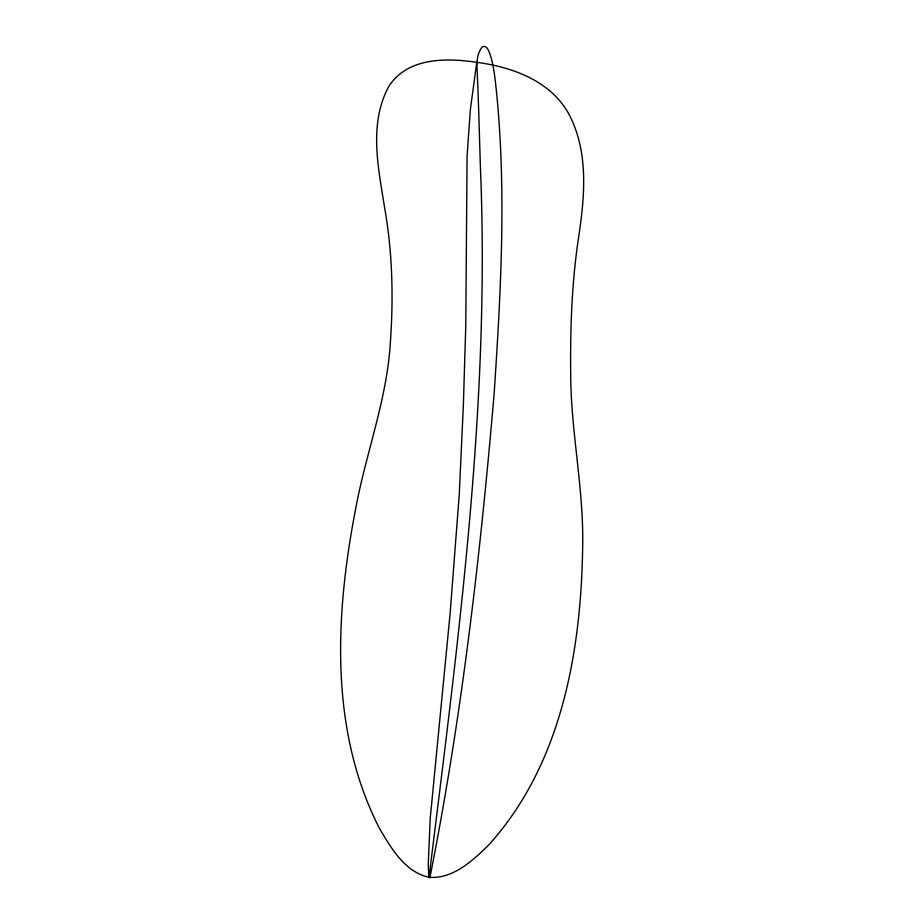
<?xml version="1.0" encoding="UTF-8"?>
<svg xmlns="http://www.w3.org/2000/svg" width="924" height="924" viewBox="0 0 924 924"><rect width="100%" height="100%" fill="white"/><g stroke="black" fill="none" stroke-linecap="round" stroke-linejoin="round"><path stroke-width="1.39" d="M429.048 877.303C457.958 641.776 490.448 405.093 480.399 167.209C479.36 133.414 478.505 99.607 476.957 65.823C476.784 59.332 478.02 51.802 482.478 46.766C487.283 44.56 489.154 52.252 490.436 55.44C494.017 67.117 495.149 79.36 496.454 91.453C506.537 191.938 500.796 293.208 494.132 393.728C480.307 555.728 461.654 717.879 429.949 877.35L429.256 877.8L428.724 875.663L428.239 864.333L430.238 818.26L450.127 613.421L459.286 494.121L463.363 405.035L465.754 326.403L467.094 155.59L470.374 109.598L476.749 62.324C512.346 67.059 550.692 80.85 568.872 114.068C588.992 152.079 584.719 196.916 578.505 237.942C571.506 284.638 570.108 332.005 570.743 379.152C571.586 434.985 583.749 490.055 582.674 545.98C581.242 651.224 561.653 764.471 488.542 845.137C472.684 860.66 452.933 879.174 429.048 877.303C405.047 872.129 391.106 848.163 379.556 828.562C329.221 730.295 335.25 615.026 355.463 509.736C365.581 454.354 386.475 401.132 390.217 344.583C393.566 299.076 392.642 253.037 384.661 208.027C378.366 168.122 368.445 123.712 388.877 86.302C407.588 57.323 446.211 57.773 476.749 62.324"/></g></svg>
